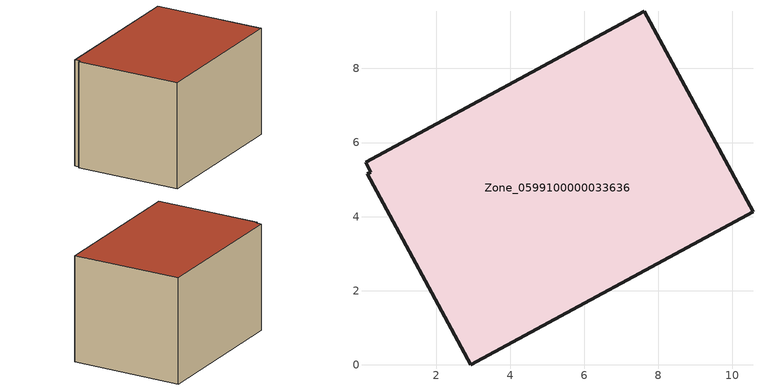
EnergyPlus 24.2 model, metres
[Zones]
Zone_0599100000033636
 floor ground (C_G): 0.09,5.47 7.62,9.54 10.56,4.13 2.94,0 0.14,5.15 0.23,5.2 z0
 wall outside (C_F): 10.56,4.13 7.62,9.54 0.09,5.47 0.23,5.2 0.14,5.15 2.94,0 10.56,4.13 z0:5.91
 roof outside (C_R): 7.62,9.54 0.09,5.47 0.23,5.2 0.14,5.15 2.94,0 10.56,4.13 z5.91
[BUILDING]
Pand.0599100000033636: North Axis=0; Terrain=City; Loads Convergence Tolerance Value=0.04; Temperature Convergence Tolerance Value=0.4; Solar Distribution=FullExterior; Maximum Number of Warmup Days=25; Minimum Number of Warmup Days=1
[Site:Location]
Rotterdam.The.Hague.AP_ZH_NLD Design_Conditions: Latitude=51.96; Longitude=4.45; Time Zone=1; Elevation=-4.5
[SITE:GROUNDTEMPERATURE:BUILDINGSURFACE]
18, 18, 18, 18, 18, 18, 18, 18, 18, 18, 18, 18
[MATERIAL] Thermal Absorptance=0.9; Solar Absorptance=0.7; Visible Absorptance=0.7
Name | Roughness | Thickness | Conductivity | Density | Specific Heat
G.TI.1946-1964 | MediumSmooth | 0.15 | 1 | 540 | 1210
F.TI.1946-1964 | Rough | 0.3 | 0.857143 | 1920 | 840
R.TI.1946-1964 | MediumRough | 0.2 | 0.277778 | 1500 | 1000
[CONSTRUCTION]
C_G: G.TI.1946-1964
C_F: F.TI.1946-1964
C_R: R.TI.1946-1964
[ZONE]
Zone_0599100000033636: Type=1; Multiplier=1; Ceiling Height=Autocalculate; Volume=Autocalculate; Floor Area=autocalculate; Part of Total Floor Area=Yes
[ZONEINFILTRATION:DESIGNFLOWRATE]
Infil_Zone_0599100000033636: Zone or ZoneList or Space or SpaceList=Zone_0599100000033636; Schedule=AlwaysOn; Design Flow Rate Calculation Method=Flow/Area; Flow Rate per Floor Area=0.003; Constant Term Coefficient=1; Temperature Term Coefficient=0; Velocity Term Coefficient=0; Velocity Squared Term Coefficient=0
[HVACTEMPLATE:ZONE:IDEALLOADSAIRSYSTEM]
Zone_0599100000033636: Maximum Heating Supply Air Temperature=50; Minimum Cooling Supply Air Temperature=13; Maximum Heating Supply Air Humidity Ratio=0.0156; Minimum Cooling Supply Air Humidity Ratio=0.0077; Heating Limit=NoLimit; Cooling Limit=NoLimit; Dehumidification Control Type=ConstantSensibleHeatRatio; Cooling Sensible Heat Ratio=0.7; Dehumidification Setpoint=60; Humidification Control Type=None; Humidification Setpoint=30; Outdoor Air Method=None; Outdoor Air Flow Rate per Person=0.00944; Outdoor Air Flow Rate per Zone Floor Area=0; Outdoor Air Flow Rate per Zone=0; Demand Controlled Ventilation Type=None; Outdoor Air Economizer Type=NoEconomizer; Heat Recovery Type=None; Sensible Heat Recovery Effectiveness=0.7; Latent Heat Recovery Effectiveness=0.65
[ZONECONTROL:THERMOSTAT]
ThermostatControl_Zone_0599100000033636: Zone or ZoneList=Zone_0599100000033636; Control Type Schedule=DualSetpointControlType; Control 1=Thermostat_Zone_0599100000033636; Temperature Difference Between Cutout And Setpoint=0
[THERMOSTATSETPOINT:DUALSETPOINT]
Thermostat_Zone_0599100000033636: Heating Setpoint Temperature Schedule=HeatingSetpoint_Zone_0599100000033636; Cooling Setpoint Temperature Schedule=CoolingSetpoint_Zone_0599100000033636
[SCHEDULE:COMPACT]
HeatingSetpoint_Zone_0599100000033636: Through: 12/31, For: AllDays, Until: 24:00, 21
CoolingSetpoint_Zone_0599100000033636: Through: 12/31, For: AllDays, Until: 24:00, 24
DualSetpointControlType: Through: 12/31, For: AllDays, Until: 24:00, 4
AlwaysOn: Through: 12/31, For: AllDays, Until: 24:00, 1
